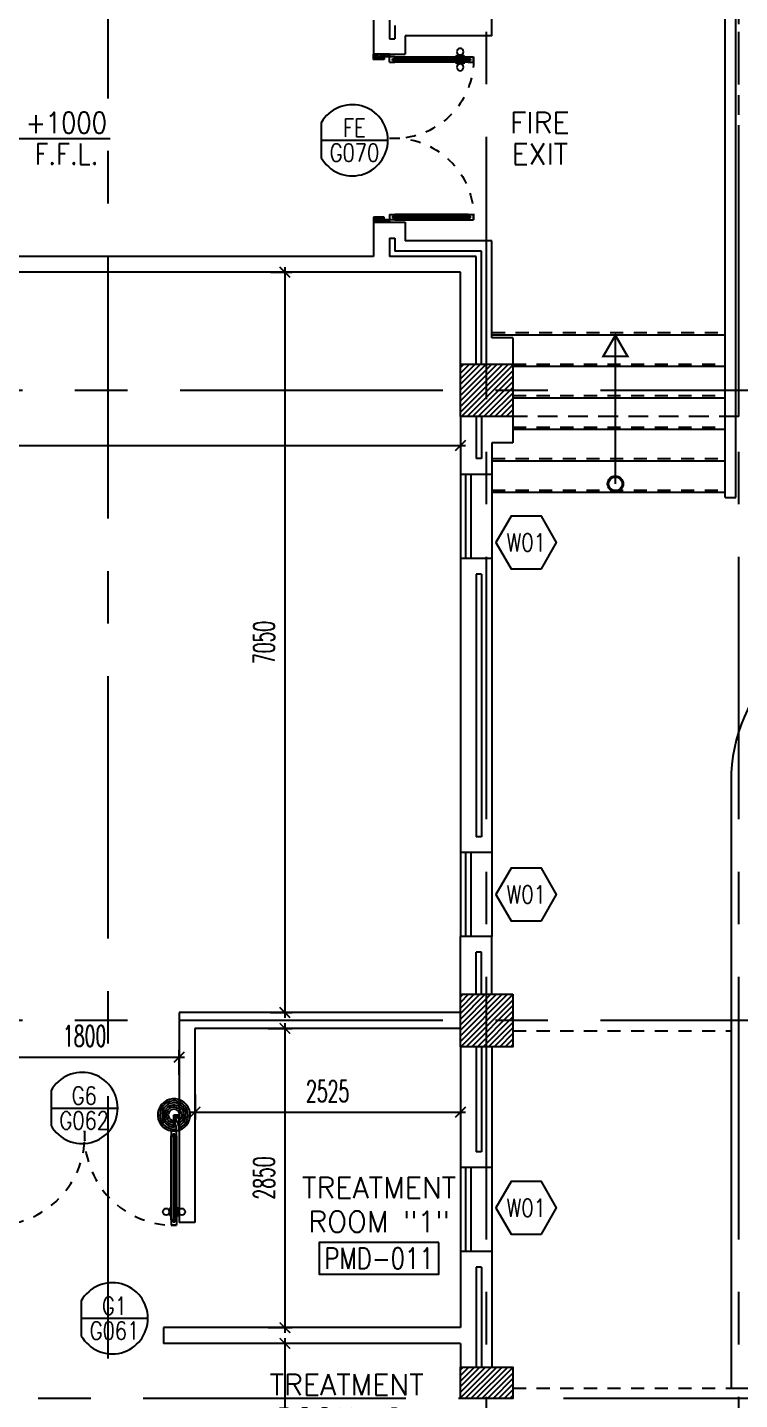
# Model space of a CAD drawing. Extents: x 417866.9 to 417960.2, y 43448 to 43538.2.
# Drawn here: x 417943.57 to 417950.34, y 43494.48 to 43507.55 of the extents above; entities that cross this region are included whole.
import ezdxf
from ezdxf.enums import TextEntityAlignment as Align

# ---------------------------------------------------------------- set-up
doc = ezdxf.new("R2010")
doc.units = 0
doc.header["$MEASUREMENT"] = 0
doc.header["$PDMODE"] = 3
doc.header["$PDSIZE"] = 0.1
for name, pattern in [('CENTERX2', [4, 2.5, -0.5, 0.5, -0.5]), ('HIDDEN', [0.375, 0.25, -0.125]), ('HIDDEN2', [0.1875, 0.125, -0.0625])]:
    doc.linetypes.add(name, pattern=pattern)
doc.layers.get('0').update_dxf_attribs({"linetype": 'CONTINUOUS'})
doc.layers.get('DEFPOINTS').update_dxf_attribs({"linetype": 'CONTINUOUS'})
for name, color, linetype in [('AX-DIM', 4, 'CONTINUOUS'), ('AXES', 11, 'CENTERX2'), ('CANOPY-LN', 3, 'CONTINUOUS'), ('COL', 2, 'CONTINUOUS'), ('DIM', 4, 'CONTINUOUS'), ('DOOR', 4, 'CONTINUOUS'), ('DOOR-CR', 2, 'CONTINUOUS'), ('DOOR-NO', 3, 'CONTINUOUS'), ('Handrail', 4, 'CONTINUOUS'), ('HAT', 8, 'CONTINUOUS'), ('HIDDEN', 9, 'HIDDEN2'), ('INSUL', 7, 'CONTINUOUS'), ('LEV-PL', 4, 'CONTINUOUS'), ('PART', 9, 'CONTINUOUS'), ('RM-BOX', 2, 'CONTINUOUS'), ('RM-NAME', 2, 'CONTINUOUS'), ('RM-NO', 2, 'CONTINUOUS'), ('STR', 5, 'CONTINUOUS'), ('WALL', 2, 'CONTINUOUS'), ('WIN', 5, 'CONTINUOUS'), ('WIN-BOX', 3, 'CONTINUOUS'), ('WIN-NO', 5, 'CONTINUOUS')]:
    doc.layers.add(name, color=color, linetype=linetype)
doc.styles.add('ROMANS', font='ROMANS.shx', dxfattribs={"width": 0.6})
doc.styles.add('S', font='ROMANS.SHX')
doc.dimstyles.new('STANDARD in', dxfattribs={"dimtxt": 0.2, "dimasz": 0.1, "dimexe": 0.07, "dimexo": 0.05, "dimgap": 0.1, "dimtad": 1, "dimdec": 0, "dimlfac": 1000, "dimzin": 0, "dimdsep": 46, "dimtxsty": 'ROMANS', "dimblk": 'ARCHTICK', "dimcen": 0.05, "dimdle": 0.05, "dimclrd": 4, "dimclre": 4, "dimclrt": 2, "dimadec": 0, "dimazin": 0, "dimtfac": 1, "dimtdec": 0, "dimtmove": 2, "dimatfit": 3, "dimfxl": 0, "dimtolj": 1, "dimtzin": 0, "dimarcsym": 0})

# ---------------------------------------------------------------- blocks, each defined once
blk = doc.blocks.new('_ARCHTICK')
at = {"color": 0, "linetype": 'ByBlock', "const_width": 0.15}
blk.add_lwpolyline([(-0.5, -0.5), (0.5, 0.5)], dxfattribs=at)
blk = doc.blocks.new('*D597')
at = {"layer": 'AX-DIM', "color": 4, "lineweight": -2}
for p, q in [((417948.236, 43525.944), (417958.889, 43525.944)), ((417958.819, 43525.994), (417958.819, 43466.574)), ((417948.726, 43466.624), (417958.889, 43466.624))]:
    blk.add_line(p, q, dxfattribs=at)
at = {"layer": 'DEFPOINTS', "color": 0}
for p in [(417948.186, 43525.944), (417948.676, 43466.624), (417958.819, 43466.624)]:
    blk.add_point(p, dxfattribs=at)
at = {"layer": 'AX-DIM', "color": 4, "lineweight": -2, "xscale": 0.1, "yscale": 0.1, "zscale": 0.1}
for p, rotation in [((417958.819, 43525.944), 90), ((417958.819, 43466.624), 270)]:
    blk.add_blockref('_ARCHTICK', p, dxfattribs=dict(at, rotation=rotation))
at = {"layer": 'AX-DIM', "color": 2, "insert": (417958.619, 43496.284), "char_height": 0.2, "attachment_point": 5, "rotation": 90, "style": 'ROMANS'}
blk.add_mtext('\\A1;59320', dxfattribs=at)
blk = doc.blocks.new('DD1')
at = {"layer": 'DOOR-CR'}
blk.add_line((-316, 0), (316, 0), dxfattribs=at)
blk.add_lwpolyline([(-316, -166, 3.820224), (-316, 166)], format="xyb", close=True, dxfattribs=at)
at = {"layer": 'DOOR-NO', "color": 255, "style": 'ROMANS'}
for tag, width, p in [('G', 0.8, (-22, 156)), ('0000', 0.7, (-22, -136))]:
    blk.add_attdef(tag, text='', height=196, dxfattribs=dict(at, width=width)).set_placement(p, align=Align.MIDDLE)
blk = doc.blocks.new('RM1')
at = {"layer": 'RM-BOX'}
blk.add_lwpolyline([(570, -200), (-570, -200), (-570, -500), (570, -500)], close=True, dxfattribs=at)
at = {"layer": 'RM-NAME', "style": 'ROMANS'}
for tag, p in [('ROOMNAME1', (0, 324)), ('ROOMNAME2', (0, 0))]:
    blk.add_attdef(tag, text='', height=200, dxfattribs=at).set_placement(p, align=Align.MIDDLE)
at = {"layer": 'RM-NO', "style": 'ROMANS', "width": 0.8}
blk.add_attdef('ROOMNO', text='', height=200, dxfattribs=at).set_placement((0, -350), align=Align.MIDDLE)
blk = doc.blocks.new('WW1')
at = {"layer": 'WIN-BOX'}
blk.add_lwpolyline([(144, -250), (289, 0), (144, 250), (-144, 250), (-289, 0), (-144, -250)], close=True, dxfattribs=at)
at = {"layer": 'WIN-NO', "style": 'ROMANS', "width": 0.8}
blk.add_attdef('W00', text='', height=170, dxfattribs=at).set_placement((0, 0), align=Align.MIDDLE)
blk = doc.blocks.new('COL50')
at = {"layer": 'COL'}
blk.add_lwpolyline([(-250, 250), (-250, -250), (250, -250), (250, 250)], close=True, dxfattribs=at)
blk = doc.blocks.new('*X84')
at = {"color": 0}
for p, q in [((253129, 41951), (253578, 42401)), ((253129, 42004), (253525, 42401)), ((253129, 42057), (253472, 42401)), ((253129, 42110), (253419, 42401)), ((253129, 42163), (253366, 42401)), ((253129, 42216), (253313, 42401)), ((253129, 42269), (253260, 42401)), ((253129, 42322), (253207, 42401)), ((253129, 42375), (253154, 42401)), ((253129, 41898), (253629, 42398)), ((253185, 41901), (253629, 42345)), ((253238, 41901), (253629, 42292)), ((253291, 41901), (253629, 42239)), ((253344, 41901), (253629, 42186)), ((253397, 41901), (253629, 42133)), ((253450, 41901), (253629, 42080)), ((253503, 41901), (253629, 42027)), ((253556, 41901), (253629, 41974)), ((253609, 41901), (253629, 41921))]:
    blk.add_line(p, q, dxfattribs=at)
blk = doc.blocks.new('LEV1')
at = {"layer": 'LEV-PL'}
for p, q in [((0, 245), (0, 175)), ((-175, 0), (-245, 0)), ((175, 0), (1061, 0)), ((0, -175), (0, -245))]:
    blk.add_line(p, q, dxfattribs=at)
at = {"layer": 'LEV-PL', "const_width": 175}
for points in [[(-88, 0, -0.414214), (0, 88, -1)], [(88, 0, -0.414214), (0, -88, -1)]]:
    blk.add_lwpolyline(points, format="xyb", dxfattribs=at)
at = {"layer": 'LEV-PL'}
blk.add_circle((0, 0), 175, dxfattribs=at)
at = {"layer": 'LEV-PL', "color": 4, "style": 'S', "width": 0.85}
for tag, p in [('+0000', (646, 50)), ('F.F.L.', (646, -250))]:
    blk.add_attdef(tag, text='', height=200, dxfattribs=at).set_placement(p, align=Align.CENTER)
blk = doc.blocks.new('A$C5C1537D1')
at = {"layer": 'DOOR', "color": 0, "linetype": 'ByBlock'}
for p, q in [((25, 900), (25, 950)), ((75, 950), (25, 950)), ((25, 950), (75, 950)), ((42, 900), (42, 920)), ((42, 920), (58, 920)), ((58, 900), (58, 920)), ((75, 900), (75, 950)), ((1525, 900), (1525, 950)), ((1525, 950), (1575, 950)), ((1575, 950), (1525, 950)), ((1542, 900), (1542, 920)), ((1558, 920), (1542, 920)), ((1558, 900), (1558, 920)), ((1575, 900), (1575, 950)), ((25, 900), (42, 900)), ((58, 900), (75, 900)), ((1509, 855), (1509, 790)), ((1518, 855), (1509, 855)), ((1518, 790), (1509, 790)), ((1518, 778), (1518, 868)), ((1525, 868), (1518, 868)), ((1518, 855), (1518, 790)), ((1542, 900), (1525, 900)), ((1575, 900), (1558, 900)), ((1575, 868), (1582, 868)), ((1582, 778), (1582, 868)), ((1582, 855), (1582, 790)), ((1582, 855), (1591, 855)), ((1582, 790), (1591, 790)), ((1591, 855), (1591, 790)), ((1525, 778), (1518, 778)), ((1575, 778), (1582, 778)), ((0, 150), (25, 150)), ((0, 0), (0, 150)), ((25, 200), (25, 150)), ((42, 200), (25, 200)), ((25, 150), (25, 100)), ((75, 150), (25, 150)), ((42, 180), (42, 200)), ((58, 180), (42, 180)), ((58, 200), (58, 180)), ((75, 200), (58, 200)), ((75, 150), (75, 200)), ((1525, 150), (1525, 200)), ((1525, 200), (1542, 200)), ((1525, 150), (1575, 150)), ((1542, 200), (1542, 180)), ((1542, 180), (1558, 180)), ((1558, 180), (1558, 200)), ((1558, 200), (1575, 200)), ((1575, 200), (1575, 150)), ((1575, 150), (1575, 100)), ((1600, 150), (1575, 150)), ((1600, 0), (1600, 150)), ((50, 0), (0, 0)), ((25, 100), (50, 100)), ((50, 100), (50, 0)), ((1575, 100), (1550, 100)), ((1550, 100), (1550, 0)), ((1550, 0), (1600, 0))]:
    blk.add_line(p, q, dxfattribs=at)
at = {"layer": 'DOOR', "linetype": 'ByBlock'}
for p, q in [((25, 200), (25, 900)), ((42, 200), (42, 900)), ((58, 200), (58, 900)), ((75, 900), (75, 200)), ((1525, 900), (1525, 200)), ((1542, 200), (1542, 900)), ((1558, 200), (1558, 900)), ((1575, 200), (1575, 900))]:
    blk.add_line(p, q, dxfattribs=at)
at = {"layer": 'DOOR', "color": 9, "linetype": 'ByBlock'}
for p, q in [((50, 0), (0, 114)), ((50, 0), (0, 40)), ((50, 0), (37, 100)), ((1550, 0), (1600, 114)), ((1550, 0), (1563, 100)), ((1550, 0), (1600, 40))]:
    blk.add_line(p, q, dxfattribs=at)
at = {"layer": 'DOOR', "color": 0, "linetype": 'ByBlock'}
for centre in [(1476, 823), (1624, 823)]:
    blk.add_circle(centre, 32.4, dxfattribs=at)
at = {"layer": 'DOOR', "linetype": 'HIDDEN', "ltscale": 0.5}
for centre, start, end in [((50, 199), 356.2751, 91.9062), ((1550, 199), 88.0938, 183.7249)]:
    blk.add_arc(centre, 752, start, end, dxfattribs=at)
at = {"layer": 'DOOR', "color": 9, "linetype": 'ByBlock'}
for centre, radius, start, end in [((50, 0), 154, 103.7142, 108.8947), ((50, 0), 134, 100.72, 111.8402), ((1550, 0), 134, 68.1598, 79.28), ((1550, 0), 154, 71.1053, 76.2858), ((50, 0), 114, 102.6226, 115.9162), ((50, 0), 94.4, 90, 121.9818), ((50, 0), 74.4, 90, 132.2236), ((50, 0), 54.4, 90, 156.7926), ((50, 0), 34.4, 90, 180), ((50, 0), 14.4, 90, 180), ((1550, 0), 94.4, 58.0182, 90), ((1550, 0), 74.4, 47.7764, 90), ((1550, 0), 54.4, 23.2074, 90), ((1550, 0), 34.4, 0, 90), ((1550, 0), 14.4, 0, 90), ((1550, 0), 114, 64.0838, 77.3774)]:
    blk.add_arc(centre, radius, start, end, dxfattribs=at)
at = {"layer": 'WALL', "linetype": 'ByBlock'}
for p, q in [((0, 150), (0, 0)), ((1600, 150), (1600, 0))]:
    blk.add_line(p, q, dxfattribs=at)
blk = doc.blocks.new('*X83')
at = {"color": 0}
for p, q in [((253129, 47944), (253586, 48401)), ((253129, 47997), (253533, 48401)), ((253129, 48050), (253480, 48401)), ((253129, 48103), (253427, 48401)), ((253129, 48156), (253374, 48401)), ((253129, 48209), (253321, 48401)), ((253129, 48262), (253268, 48401)), ((253129, 48315), (253214, 48401)), ((253129, 48368), (253161, 48401)), ((253139, 47901), (253629, 48391)), ((253192, 47901), (253629, 48338)), ((253245, 47901), (253629, 48285)), ((253298, 47901), (253629, 48232)), ((253351, 47901), (253629, 48179)), ((253404, 47901), (253629, 48126)), ((253457, 47901), (253629, 48073)), ((253510, 47901), (253629, 48020)), ((253563, 47901), (253629, 47967)), ((253616, 47901), (253629, 47914))]:
    blk.add_line(p, q, dxfattribs=at)
blk = doc.blocks.new('A$C272A55A0')
at = {"layer": 'DOOR', "color": 0, "linetype": 'ByBlock'}
for p, q in [((0, 900), (0, 1050)), ((50, 1050), (0, 1050)), ((50, 950), (50, 1050)), ((1750, 950), (1750, 1050)), ((1750, 1050), (1800, 1050)), ((1800, 1050), (1800, 900)), ((25, 950), (50, 950)), ((25, 900), (25, 950)), ((1775, 950), (1750, 950)), ((1775, 900), (1775, 950)), ((0, 900), (25, 900)), ((75, 900), (25, 900)), ((25, 850), (25, 900)), ((42, 850), (25, 850)), ((58, 870), (42, 870)), ((42, 870), (42, 850)), ((58, 850), (58, 870)), ((75, 850), (58, 850)), ((75, 900), (75, 850)), ((1725, 900), (1775, 900)), ((1725, 900), (1725, 850)), ((1725, 850), (1742, 850)), ((1742, 870), (1758, 870)), ((1742, 850), (1742, 870)), ((1758, 870), (1758, 850)), ((1758, 850), (1775, 850)), ((1800, 900), (1775, 900)), ((1775, 850), (1775, 900)), ((1718, 160), (1709, 160)), ((1709, 95), (1709, 160)), ((1725, 173), (1718, 173)), ((1718, 173), (1718, 83)), ((1718, 95), (1718, 160)), ((1775, 173), (1782, 173)), ((1782, 173), (1782, 83)), ((1782, 160), (1791, 160)), ((1782, 95), (1782, 160)), ((1791, 95), (1791, 160)), ((25, 50), (42, 50)), ((25, 50), (25, 0)), ((25, 0), (75, 0)), ((75, 0), (25, 0)), ((42, 50), (42, 30)), ((42, 30), (58, 30)), ((58, 50), (75, 50)), ((58, 50), (58, 30)), ((75, 50), (75, 0)), ((1718, 95), (1709, 95)), ((1725, 83), (1718, 83)), ((1742, 50), (1725, 50)), ((1725, 50), (1725, 0)), ((1775, 0), (1725, 0)), ((1725, 0), (1775, 0)), ((1742, 50), (1742, 30)), ((1758, 30), (1742, 30)), ((1775, 50), (1758, 50)), ((1758, 50), (1758, 30)), ((1775, 83), (1782, 83)), ((1775, 50), (1775, 0)), ((1782, 95), (1791, 95))]:
    blk.add_line(p, q, dxfattribs=at)
at = {"layer": 'DOOR', "color": 9, "linetype": 'ByBlock'}
for p, q in [((50, 1050), (0, 1010)), ((50, 1050), (0, 937)), ((50, 1050), (37, 950)), ((1750, 1050), (1800, 1010)), ((1750, 1050), (1800, 937)), ((1750, 1050), (1763, 950))]:
    blk.add_line(p, q, dxfattribs=at)
at = {"layer": 'DOOR', "linetype": 'ByBlock'}
for p, q in [((25, 850), (25, 50)), ((42, 850), (42, 50)), ((58, 850), (58, 50)), ((75, 50), (75, 850)), ((1725, 50), (1725, 850)), ((1742, 850), (1742, 50)), ((1758, 850), (1758, 50)), ((1775, 850), (1775, 50))]:
    blk.add_line(p, q, dxfattribs=at)
at = {"layer": 'DOOR', "color": 0, "linetype": 'ByBlock'}
for centre in [(1676, 128), (1824, 128)]:
    blk.add_circle(centre, 32.4, dxfattribs=at)
at = {"layer": 'DOOR', "color": 9, "linetype": 'ByBlock'}
for centre, radius, start, end in [((50, 1050), 34.4, 180, 270), ((50, 1050), 14.4, 180, 270), ((1750, 1050), 14.4, 270, 0), ((1750, 1050), 34.4, 270, 0), ((50, 1050), 54.4, 203.2074, 270), ((50, 1050), 74.4, 227.7764, 270), ((50, 1050), 94.4, 238.0182, 270), ((50, 1050), 114, 244.0838, 257.3774), ((50, 1050), 134, 248.1598, 259.28), ((1750, 1050), 54.4, 270, 336.7926), ((1750, 1050), 74.4, 270, 312.2236), ((1750, 1050), 94.4, 270, 301.9818), ((1750, 1050), 114, 282.6226, 295.9162), ((1750, 1050), 134, 280.72, 291.8402), ((50, 1050), 154, 251.1053, 256.2858), ((1750, 1050), 154, 283.7142, 288.8947)]:
    blk.add_arc(centre, radius, start, end, dxfattribs=at)
at = {"layer": 'DOOR', "linetype": 'HIDDEN', "ltscale": 0.5}
for centre, start, end in [((50, 851), 268.3174, 3.2965), ((1750, 851), 176.7035, 271.6826)]:
    blk.add_arc(centre, 851, start, end, dxfattribs=at)
at = {"layer": 'WALL', "linetype": 'ByBlock'}
blk.add_line((1800, 900), (1800, 1050), dxfattribs=at)
blk = doc.blocks.new('*D371')
at = {"layer": 'DEFPOINTS', "color": 0}
for p in [(417938.537, 43503.714), (417947.687, 43503.714), (417947.687, 43503.569)]:
    blk.add_point(p, dxfattribs=at)
at = {"layer": 'DIM', "color": 4, "lineweight": -2}
for p, q in [((417938.537, 43503.664), (417938.537, 43503.499)), ((417947.687, 43503.664), (417947.687, 43503.499)), ((417938.487, 43503.569), (417947.737, 43503.569))]:
    blk.add_line(p, q, dxfattribs=at)
at = {"layer": 'DIM', "color": 4, "lineweight": -2, "xscale": 0.1, "yscale": 0.1, "zscale": 0.1, "rotation": 180}
blk.add_blockref('_ARCHTICK', (417938.537, 43503.569), dxfattribs=at)
at = {"layer": 'DIM', "color": 4, "lineweight": -2, "xscale": 0.1, "yscale": 0.1, "zscale": 0.1}
blk.add_blockref('_ARCHTICK', (417947.687, 43503.569), dxfattribs=at)
at = {"layer": 'DIM', "color": 2, "insert": (417943.112, 43503.769), "char_height": 0.2, "attachment_point": 5, "style": 'ROMANS'}
blk.add_mtext('\\A1;9150', dxfattribs=at)
blk = doc.blocks.new('*D372')
at = {"layer": 'DEFPOINTS', "color": 0}
for p in [(417945.829, 43505.219), (417945.829, 43498.169), (417946.017, 43498.169)]:
    blk.add_point(p, dxfattribs=at)
at = {"layer": 'DIM', "color": 4, "lineweight": -2}
for p, q in [((417945.879, 43505.219), (417946.087, 43505.219)), ((417946.017, 43505.269), (417946.017, 43498.119)), ((417945.879, 43498.169), (417946.087, 43498.169))]:
    blk.add_line(p, q, dxfattribs=at)
at = {"layer": 'DIM', "color": 4, "lineweight": -2, "xscale": 0.1, "yscale": 0.1, "zscale": 0.1}
for p, rotation in [((417946.017, 43505.219), 90), ((417946.017, 43498.169), 270)]:
    blk.add_blockref('_ARCHTICK', p, dxfattribs=dict(at, rotation=rotation))
at = {"layer": 'DIM', "color": 2, "insert": (417945.817, 43501.694), "char_height": 0.2, "attachment_point": 5, "rotation": 90, "style": 'ROMANS'}
blk.add_mtext('\\A1;7050', dxfattribs=at)
blk = doc.blocks.new('*D373')
at = {"layer": 'DEFPOINTS', "color": 0}
for p in [(417945.808, 43498.019), (417945.808, 43495.169), (417946.017, 43495.169)]:
    blk.add_point(p, dxfattribs=at)
at = {"layer": 'DIM', "color": 4, "lineweight": -2}
for p, q in [((417945.858, 43498.019), (417946.087, 43498.019)), ((417946.017, 43498.069), (417946.017, 43495.119)), ((417945.858, 43495.169), (417946.087, 43495.169))]:
    blk.add_line(p, q, dxfattribs=at)
at = {"layer": 'DIM', "color": 4, "lineweight": -2, "xscale": 0.1, "yscale": 0.1, "zscale": 0.1}
for p, rotation in [((417946.017, 43498.019), 90), ((417946.017, 43495.169), 270)]:
    blk.add_blockref('_ARCHTICK', p, dxfattribs=dict(at, rotation=rotation))
at = {"layer": 'DIM', "color": 2, "insert": (417945.817, 43496.594), "char_height": 0.2, "attachment_point": 5, "rotation": 90, "style": 'ROMANS'}
blk.add_mtext('\\A1;2850', dxfattribs=at)
blk = doc.blocks.new('*D374')
at = {"layer": 'DEFPOINTS', "color": 0}
for p in [(417946.477, 43495.019), (417946.017, 43492.149), (417946.477, 43492.149)]:
    blk.add_point(p, dxfattribs=at)
at = {"layer": 'DIM', "color": 4, "lineweight": -2}
for p, q in [((417946.427, 43495.019), (417945.947, 43495.019)), ((417946.017, 43495.069), (417946.017, 43492.099)), ((417946.427, 43492.149), (417945.947, 43492.149))]:
    blk.add_line(p, q, dxfattribs=at)
at = {"layer": 'DIM', "color": 4, "lineweight": -2, "xscale": 0.1, "yscale": 0.1, "zscale": 0.1}
for p, rotation in [((417946.017, 43495.019), 90), ((417946.017, 43492.149), 270)]:
    blk.add_blockref('_ARCHTICK', p, dxfattribs=dict(at, rotation=rotation))
at = {"layer": 'DIM', "color": 2, "insert": (417945.817, 43493.584), "char_height": 0.2, "attachment_point": 5, "rotation": 90, "style": 'ROMANS'}
blk.add_mtext('\\A1;2870', dxfattribs=at)
blk = doc.blocks.new('*D639')
at = {"layer": 'DEFPOINTS', "color": 0}
for p in [(417945.162, 43497.44), (417947.687, 43497.44), (417947.687, 43497.221)]:
    blk.add_point(p, dxfattribs=at)
at = {"layer": 'DIM', "color": 4, "lineweight": -2}
for p, q in [((417945.162, 43497.39), (417945.162, 43497.151)), ((417947.687, 43497.39), (417947.687, 43497.151)), ((417945.112, 43497.221), (417947.737, 43497.221))]:
    blk.add_line(p, q, dxfattribs=at)
at = {"layer": 'DIM', "color": 4, "lineweight": -2, "xscale": 0.1, "yscale": 0.1, "zscale": 0.1, "rotation": 180}
blk.add_blockref('_ARCHTICK', (417945.162, 43497.221), dxfattribs=at)
at = {"layer": 'DIM', "color": 4, "lineweight": -2, "xscale": 0.1, "yscale": 0.1, "zscale": 0.1}
blk.add_blockref('_ARCHTICK', (417947.687, 43497.221), dxfattribs=at)
at = {"layer": 'DIM', "color": 2, "insert": (417946.424, 43497.421), "char_height": 0.2, "attachment_point": 5, "style": 'ROMANS'}
blk.add_mtext('\\A1;2525', dxfattribs=at)
blk = doc.blocks.new('*D640')
at = {"layer": 'DEFPOINTS', "color": 0}
for p in [(417945.012, 43497.745), (417943.212, 43497.526), (417945.012, 43497.526)]:
    blk.add_point(p, dxfattribs=at)
at = {"layer": 'DIM', "color": 4, "lineweight": -2}
for p, q in [((417943.162, 43497.745), (417945.062, 43497.745)), ((417943.212, 43497.576), (417943.212, 43497.815)), ((417945.012, 43497.576), (417945.012, 43497.815))]:
    blk.add_line(p, q, dxfattribs=at)
at = {"layer": 'DIM', "color": 4, "lineweight": -2, "xscale": 0.1, "yscale": 0.1, "zscale": 0.1, "rotation": 180}
blk.add_blockref('_ARCHTICK', (417943.212, 43497.745), dxfattribs=at)
at = {"layer": 'DIM', "color": 4, "lineweight": -2, "xscale": 0.1, "yscale": 0.1, "zscale": 0.1}
blk.add_blockref('_ARCHTICK', (417945.012, 43497.745), dxfattribs=at)
at = {"layer": 'DIM', "color": 2, "insert": (417944.112, 43497.945), "char_height": 0.2, "attachment_point": 5, "style": 'ROMANS'}
blk.add_mtext('\\A1;1800', dxfattribs=at)

msp = doc.modelspace()

# ---------------------------------------------------------------- hatches: boundary and pattern name
at = {"layer": 'HAT'}
h = msp.add_hatch(dxfattribs=at)
h.set_pattern_fill('ANSI31', color=256, scale=0.3, style=0)
h.set_pattern_definition([(45, (417480.111385, 43455.963322), (-0.0265165043, 0.0265165043), [])])
h.paths.add_polyline_path([(417947.9366, 43494.7943), (417947.6866, 43494.7943), (417947.6866, 43494.4943), (417947.9366, 43494.4943)])
h.paths.add_polyline_path([(417948.1866, 43494.7943), (417947.9366, 43494.7943), (417947.9366, 43494.4943), (417948.1866, 43494.4943)])

# ---------------------------------------------------------------- linework, layer by layer
at = {"layer": 'AXES'}
for p, q in [((417947.9366, 43460.01), (417947.9366, 43537.5491)), ((417950.3366, 43460.01), (417950.3366, 43537.5491)), ((417944.3366, 43466.8743), (417944.3366, 43525.6943)), ((417959.5194, 43504.0943), (417889.6966, 43504.0943)), ((417959.5194, 43498.0943), (417889.6966, 43498.0943)), ((417959.1694, 43494.4943), (417889.6966, 43494.4943))]:
    msp.add_line(p, q, dxfattribs=at)
at = {"layer": 'CANOPY-LN', "linetype": 'HIDDEN2', "ltscale": 1.5}
for q in [(417950.3366, 43511.5443), (417948.1866, 43503.8443)]:
    msp.add_line((417950.3366, 43503.8443), q, dxfattribs=at)
at = {"layer": 'COL'}
msp.add_lwpolyline([(417947.6866, 43494.7943), (417948.1866, 43494.7943), (417948.1866, 43494.4943), (417947.6866, 43494.4943)], close=True, dxfattribs=at)
at = {"layer": 'Handrail'}
for p, q in [((417950.2066, 43507.4693), (417950.2066, 43516.4693)), ((417950.3066, 43507.4693), (417950.3066, 43516.4693)), ((417950.2066, 43503.0736), (417950.2066, 43507.4693)), ((417950.3066, 43503.0736), (417950.3066, 43507.4693)), ((417950.2066, 43503.0736), (417950.3066, 43503.0736))]:
    msp.add_line(p, q, dxfattribs=at)
at = {"layer": 'HIDDEN'}
for p, q in [((417948.1866, 43497.9943), (417950.2616, 43497.9943)), ((417948.1866, 43494.5943), (417950.2616, 43494.5943))]:
    msp.add_line(p, q, dxfattribs=at)
at = {"layer": 'INSUL'}
for p, q in [((417947.0116, 43507.6193), (417947.0116, 43507.4427)), ((417947.0616, 43507.5693), (417947.0616, 43507.4427)), ((417947.0116, 43507.4427), (417947.0616, 43507.4427)), ((417947.0116, 43505.5427), (417947.0116, 43505.3693)), ((417947.0116, 43505.5427), (417947.0616, 43505.5427)), ((417947.0616, 43505.5427), (417947.0616, 43505.4193)), ((417947.8866, 43505.4193), (417947.0616, 43505.4193)), ((417947.8866, 43504.3443), (417947.8866, 43505.4193)), ((417947.8366, 43505.3693), (417947.0116, 43505.3693)), ((417947.8366, 43504.3443), (417947.8366, 43505.3693)), ((417947.8366, 43503.8443), (417947.8366, 43503.4443)), ((417947.8866, 43503.8443), (417947.8866, 43503.4443)), ((417947.8866, 43503.4443), (417947.8366, 43503.4443)), ((417947.8866, 43502.3443), (417947.8366, 43502.3443)), ((417947.8366, 43502.3443), (417947.8366, 43499.8443)), ((417947.8866, 43502.3443), (417947.8866, 43499.8443)), ((417947.8866, 43499.8443), (417947.8366, 43499.8443)), ((417947.8866, 43498.7443), (417947.8366, 43498.7443)), ((417947.8366, 43498.3443), (417947.8366, 43498.7443)), ((417947.8866, 43498.3443), (417947.8866, 43498.7443)), ((417947.8366, 43497.8443), (417947.8366, 43496.8443)), ((417947.8866, 43497.8443), (417947.8866, 43496.8443)), ((417947.8866, 43496.8443), (417947.8366, 43496.8443)), ((417947.8866, 43495.7443), (417947.8366, 43495.7443)), ((417947.8366, 43495.7443), (417947.8366, 43494.7943)), ((417947.8866, 43495.7443), (417947.8866, 43494.7943))]:
    msp.add_line(p, q, dxfattribs=at)
at = {"layer": 'STR', "linetype": 'HIDDEN2'}
for p, q in [((417947.9866, 43504.6443), (417950.2066, 43504.6443)), ((417948.1866, 43504.3443), (417950.2066, 43504.3443)), ((417948.1866, 43504.0443), (417950.2066, 43504.0443)), ((417948.1866, 43503.7443), (417950.2066, 43503.7443)), ((417947.9866, 43503.4443), (417950.2066, 43503.4443)), ((417947.9866, 43503.1443), (417950.2066, 43503.1443))]:
    msp.add_line(p, q, dxfattribs=at)
at = {"layer": 'STR'}
for p, q in [((417947.9866, 43504.6243), (417950.2066, 43504.6243)), ((417949.1616, 43503.2043), (417949.1616, 43504.6243)), ((417948.1866, 43504.3243), (417950.2066, 43504.3243)), ((417948.1866, 43504.0243), (417950.2066, 43504.0243)), ((417948.1866, 43503.7243), (417950.2066, 43503.7243)), ((417947.9866, 43503.4243), (417950.2066, 43503.4243)), ((417947.9866, 43503.1243), (417950.2066, 43503.1243))]:
    msp.add_line(p, q, dxfattribs=at)
at = {"layer": 'STR', "const_width": 0.0215}
msp.add_lwpolyline([(417949.2771, 43504.4187), (417949.0461, 43504.4187), (417949.1616, 43504.6187)], close=True, dxfattribs=at)
at = {"layer": 'STR'}
for radius in [0.075, 0.065]:
    msp.add_circle((417949.1616, 43503.2043), radius, dxfattribs=at)
at = {"layer": 'WALL'}
for p, q in [((417947.9866, 43507.4693), (417947.9866, 43510.7943)), ((417946.8616, 43507.6193), (417946.8616, 43507.2947)), ((417947.1616, 43507.4693), (417947.1616, 43507.2947)), ((417947.9866, 43507.4693), (417947.1616, 43507.4693)), ((417946.8616, 43507.2947), (417947.1616, 43507.2947)), ((417946.8616, 43505.6947), (417947.1616, 43505.6947)), ((417946.8616, 43505.6947), (417946.8616, 43505.3693)), ((417947.1616, 43505.6947), (417947.1616, 43505.5193)), ((417947.9866, 43505.5193), (417947.1616, 43505.5193)), ((417947.9866, 43504.5943), (417947.9866, 43505.5193)), ((417946.8616, 43505.3693), (417940.4866, 43505.3693)), ((417947.6866, 43505.2193), (417940.6366, 43505.2193)), ((417947.6866, 43504.3443), (417947.6866, 43505.2193)), ((417948.1866, 43504.5943), (417947.9866, 43504.5943)), ((417948.1866, 43504.5943), (417948.1866, 43503.5943)), ((417947.6866, 43503.8443), (417947.6866, 43503.2943)), ((417947.9866, 43503.5943), (417947.9866, 43503.2943)), ((417948.1866, 43503.5943), (417947.9866, 43503.5943)), ((417947.9866, 43503.2943), (417947.6866, 43503.2943)), ((417947.9866, 43502.4943), (417947.6866, 43502.4943)), ((417947.6866, 43502.4943), (417947.6866, 43499.6943)), ((417947.9866, 43502.4943), (417947.9866, 43499.6943)), ((417950.2616, 43500.3699), (417950.2616, 43494.5943)), ((417947.9866, 43499.6943), (417947.6866, 43499.6943)), ((417947.9866, 43498.8943), (417947.6866, 43498.8943)), ((417947.6866, 43498.3443), (417947.6866, 43498.8943)), ((417947.9866, 43498.3443), (417947.9866, 43498.8943)), ((417947.6866, 43498.1693), (417945.0116, 43498.1693)), ((417945.0116, 43498.1693), (417945.0116, 43496.1693)), ((417947.6866, 43498.0193), (417945.1616, 43498.0193)), ((417945.1616, 43498.0193), (417945.1616, 43496.1693)), ((417947.6866, 43497.8443), (417947.6866, 43496.6943)), ((417947.9866, 43497.8443), (417947.9866, 43496.6943)), ((417947.9866, 43496.6943), (417947.6866, 43496.6943)), ((417945.1616, 43496.1693), (417945.0116, 43496.1693)), ((417947.6866, 43495.8943), (417947.6866, 43495.1693)), ((417947.9866, 43495.8943), (417947.6866, 43495.8943)), ((417947.9866, 43495.8943), (417947.9866, 43494.7943)), ((417947.6866, 43495.1693), (417944.8616, 43495.1693)), ((417944.8616, 43495.1693), (417944.8616, 43495.0193)), ((417947.6866, 43495.0193), (417944.8616, 43495.0193)), ((417947.6866, 43495.0193), (417947.6866, 43494.7943)), ((417950.2616, 43494.5943), (417953.4116, 43494.5943))]:
    msp.add_line(p, q, dxfattribs=at)
msp.add_arc((417951.8366, 43500.3699), 1.575, 90, 180, dxfattribs=at)
at = {"layer": 'WIN'}
for p, q in [((417947.6866, 43503.2943), (417947.6866, 43502.4943)), ((417947.7366, 43503.2943), (417947.7366, 43502.4943)), ((417947.7866, 43503.2943), (417947.7866, 43502.4943)), ((417947.9866, 43503.2943), (417947.9866, 43502.4943)), ((417947.6866, 43499.6943), (417947.6866, 43498.8943)), ((417947.7366, 43499.6943), (417947.7366, 43498.8943)), ((417947.7866, 43499.6943), (417947.7866, 43498.8943)), ((417947.9866, 43499.6943), (417947.9866, 43498.8943)), ((417947.6866, 43496.6943), (417947.6866, 43495.8943)), ((417947.7366, 43496.6943), (417947.7366, 43495.8943)), ((417947.7866, 43496.6943), (417947.7866, 43495.8943)), ((417947.9866, 43496.6943), (417947.9866, 43495.8943))]:
    msp.add_line(p, q, dxfattribs=at)

# ---------------------------------------------------------------- block references
at = {"layer": 'COL', "xscale": -0.001000000047497451, "yscale": 0.0009999999892897904, "zscale": 0.001}
for p in [(417947.9366, 43504.0943), (417947.9366, 43498.0943)]:
    msp.add_blockref('COL50', p, dxfattribs=at)
at = {"layer": 'DOOR', "color": 0, "xscale": -0.0009999999892897904, "yscale": 0.0009999999892897904, "zscale": 0.001, "rotation": 270}
msp.add_blockref('A$C5C1537D1', (417946.8616, 43505.6947), dxfattribs=at)
at = {"layer": 'DOOR', "color": 0, "xscale": 0.001000000047497451, "yscale": 0.0009999999892897904, "zscale": 0.001}
msp.add_blockref('A$C272A55A0', (417943.2116, 43496.1445), dxfattribs=at)
at = {"layer": 'DOOR-NO'}
ref = msp.add_blockref('DD1', (417946.6793, 43506.4762), dxfattribs=dict(at, xscale=0.001000000047497451, yscale=0.0009999999892897904, zscale=0.001))
ref.add_attrib('G', 'FE', dxfattribs={"height": 0.17, "style": 'ROMANS', "width": 0.8}).set_placement((417946.6793, 43506.5942), align=Align.MIDDLE)
ref.add_attrib('000', 'G070', dxfattribs={"height": 0.17, "style": 'ROMANS', "width": 0.8}).set_placement((417946.6793, 43506.3583), align=Align.MIDDLE)
ref = msp.add_blockref('DD1', (417944.1082, 43497.2603), dxfattribs=dict(at, xscale=0.001000000047497451, yscale=0.0009999999892897904, zscale=0.001))
ref.add_attrib('G', 'G6', dxfattribs={"height": 0.17, "style": 'ROMANS', "width": 0.8}).set_placement((417944.1082, 43497.3782), align=Align.MIDDLE)
ref.add_attrib('000', 'G062', dxfattribs={"height": 0.17, "style": 'ROMANS', "width": 0.8}).set_placement((417944.1082, 43497.1424), align=Align.MIDDLE)
ref = msp.add_blockref('DD1', (417944.3961, 43495.258), dxfattribs=dict(at, xscale=0.001000000047497451, yscale=0.0009999999892897904, zscale=0.001))
ref.add_attrib('G', 'G1', dxfattribs={"height": 0.17, "style": 'ROMANS', "width": 0.8}).set_placement((417944.3961, 43495.376), align=Align.MIDDLE)
ref.add_attrib('000', 'G061', dxfattribs={"height": 0.17, "style": 'ROMANS', "width": 0.8}).set_placement((417944.3961, 43495.1401), align=Align.MIDDLE)
at = {"layer": 'HAT', "xscale": 0.001000000047497451, "yscale": 0.0009999999892897904, "zscale": 0.001}
for name in ['*X83', '*X84']:
    msp.add_blockref(name, (417694.5581, 43455.9433), dxfattribs=at)
for p, values in [((417946.9128, 43496.1786), {'ROOMNO': 'PMD-011', 'ROOMNAME2': 'ROOM "1"', 'ROOMNAME1': 'TREATMENT'}), ((417946.6041, 43494.3024), {'ROOMNO': 'PMD-012', 'ROOMNAME2': 'ROOM "2"', 'ROOMNAME1': 'TREATMENT'})]:
    msp.add_blockref('RM1', p, dxfattribs=at).add_auto_attribs(values)
at = {"layer": 'PART', "xscale": 0.001000000047497451, "yscale": 0.0009999999892897904, "zscale": 0.001}
msp.add_blockref('LEV1', (417943.2925, 43506.4943), dxfattribs=at).add_auto_attribs({'F.F.L.': 'F.F.L.', '+0000': '+1000'})
at = {"layer": 'WIN-NO', "xscale": 0.001000000047497451, "yscale": 0.0009999999892897904, "zscale": 0.001}
for p in [(417948.3138, 43502.646), (417948.3138, 43499.2943), (417948.3138, 43496.3096)]:
    msp.add_blockref('WW1', p, dxfattribs=at).add_auto_attribs({'W00': 'W01'})

# ---------------------------------------------------------------- texts
at = {"layer": 'RM-NAME', "style": 'ROMANS'}
for s, p in [('FIRE', (417948.4422, 43506.6443)), ('EXIT', (417948.4422, 43506.3443))]:
    msp.add_text(s, height=0.2, dxfattribs=at).set_placement(p, align=Align.MIDDLE)

# ---------------------------------------------------------------- dimensions: what is measured, and where the dimension line sits
at = {"layer": 'AX-DIM'}
dim = msp.add_linear_dim(base=(417958.8192, 43466.6243), p1=(417948.1865, 43525.9443), p2=(417948.676, 43466.6243), angle=270, dimstyle='STANDARD in', dxfattribs=at)
dim.commit()
dim.dimension.update_dxf_attribs({"geometry": '*D597', "text_midpoint": (417958.6192, 43496.2843)})
at = {"layer": 'DIM'}
for base, p1, p2, picture, middle in [((417946.0168, 43498.1693), (417945.8292, 43505.2193), (417945.8292, 43498.1693), '*D372', (417945.8168, 43501.6943)), ((417946.0168, 43495.1693), (417945.8079, 43498.0193), (417945.8079, 43495.1693), '*D373', (417945.8168, 43496.5943)), ((417946.0168, 43492.1493), (417946.4765, 43495.0193), (417946.4765, 43492.1493), '*D374', (417945.8168, 43493.5843))]:
    dim = msp.add_linear_dim(base=base, p1=p1, p2=p2, angle=90, dimstyle='STANDARD in', dxfattribs=at)
    dim.commit()
    dim.dimension.update_dxf_attribs({"geometry": picture, "text_midpoint": middle})
for base, p1, p2, picture, middle in [((417947.6866, 43503.5695), (417938.5366, 43503.7143), (417947.6866, 43503.7143), '*D371', (417943.1116, 43503.7695)), ((417945.0116, 43497.7446), (417943.2116, 43497.5258), (417945.0116, 43497.5258), '*D640', (417944.1116, 43497.9446)), ((417947.6866, 43497.2214), (417945.1616, 43497.4402), (417947.6866, 43497.4402), '*D639', (417946.4241, 43497.4214))]:
    dim = msp.add_linear_dim(base=base, p1=p1, p2=p2, dimstyle='STANDARD in', dxfattribs=at)
    dim.commit()
    dim.dimension.update_dxf_attribs({"geometry": picture, "text_midpoint": middle})

doc.saveas('drawing.dxf')
